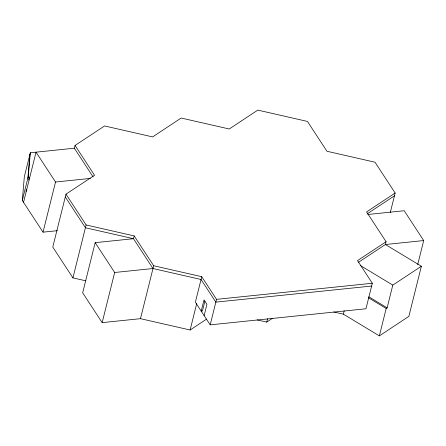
<?xml version="1.0" encoding="UTF-8"?>
<svg xmlns="http://www.w3.org/2000/svg" width="446" height="446" viewBox="0 0 446 446"><rect width="100%" height="100%" fill="white"/><g stroke="black" fill="none" stroke-linecap="round" stroke-linejoin="round"><path stroke-width="0.67" d="M57.4 230.682L43.033 232.165L22.3 200.444L24.34 176.711L30.317 152.755L74.621 148.178M29.899 154.428L27.858 178.155L29.096 180.05M22.3 200.444L28.276 176.482L30.317 152.755M23.538 202.339L36.042 152.192L55.538 182.018L43.033 232.165M390.289 212.53L395.15 193.029L375.014 162.221L326.951 151.261L307.456 121.435L257.81 110.117L229.244 128.989L181.182 118.034L152.621 136.911L104.559 125.95L75.051 145.446L74.354 148.234L93.103 176.917M75.051 145.446L94.546 175.278L65.98 194.149L52.784 247.084L72.921 277.891L85.783 280.824M72.921 277.891L86.117 224.962L65.98 194.149M371.624 286.042L215.842 302.137L201.04 279.486L152.978 268.531L133.482 238.705L95.171 242.663L82.666 292.81L102.162 322.636L140.479 318.678L190.124 329.995L206.693 319.046M102.162 322.636L114.667 272.489L95.171 242.663M86.117 224.962L134.179 235.917L133.482 238.705L85.426 227.744L65.283 196.937M140.479 318.678L153.675 265.744L134.179 235.917M153.675 265.744L201.737 276.698L195.37 302.221L210.178 324.866L365.96 308.771L372.321 283.255L357.514 260.603L386.08 241.732L366.584 211.906L395.15 193.029M190.124 329.995L196.792 303.247M204.898 301.145L202.445 310.973L201.179 311.107L204.039 299.879L206.922 304.378L204.134 315.623M210.178 324.866L216.539 299.35L201.737 276.698M257.275 319.916L266.747 322.079L267.583 318.734M358.534 262.259L385.389 244.52L421.37 266.24L408.865 316.387L379.356 335.883L343.375 314.157L344.212 310.817M386.08 241.732L385.389 244.52L423.7 240.561L417.701 264.629M379.356 335.883L386.191 308.47L387.134 307.846L392.803 285.111L421.37 266.24M367.036 213.935L394.459 195.816M266.747 322.079L272.461 318.305M55.538 182.018L90.432 178.417M367.944 214.476L404.204 210.729L423.7 240.561M114.667 272.489L152.978 268.531M216.539 299.35L372.321 283.255M26.732 189.522L26.392 189.455L25.974 191.128L26.32 191.195M333.898 311.999L343.375 314.157M360.362 265.526L392.803 285.111M368.848 296.807L387.134 307.846M368.429 297.744L386.191 308.47M28.276 176.482L29.514 178.378"/></g></svg>
